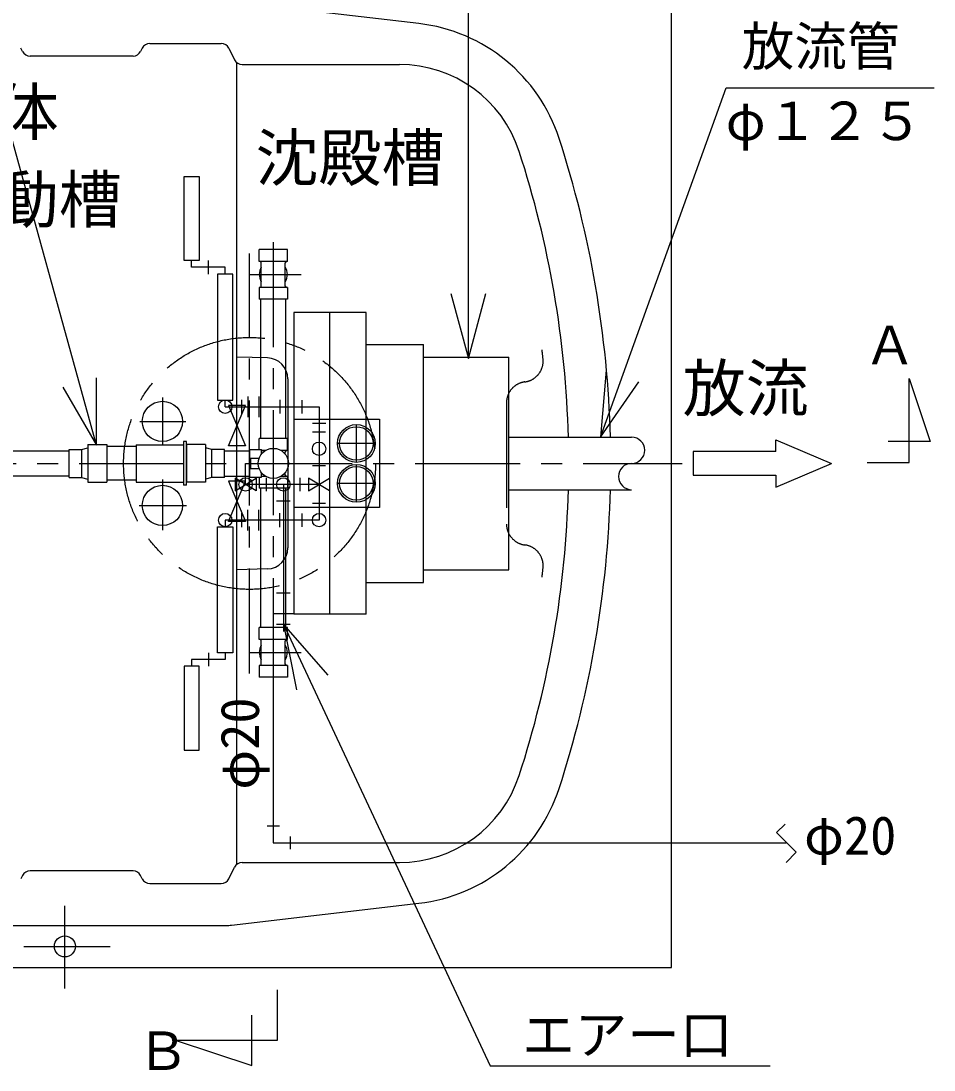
# Model space of a CAD drawing. Units: millimetres, scale not verified. Extents: x -14850 to 14850, y -10500 to 10500.
# Drawn here: x -6638 to -4464, y -71 to 2427 of the extents above; entities that cross this region are included whole.
import ezdxf
from ezdxf.enums import TextEntityAlignment as Align

# ---------------------------------------------------------------- set-up
doc = ezdxf.new("R2010")
doc.units = ezdxf.units.MM
doc.header["$LTSCALE"] = 50
doc.linetypes.add('CHAIN1', pattern=[8, 5, -1, 1, -1])
doc.linetypes.add('LONG_DASHED1', pattern=[7, 6, -1])
for name, color, linetype, lineweight in [('0-0_躯体', 3, 'Continuous', 25), ('0-2_製作', 5, 'Continuous', 25), ('0-4_機器', 3, 'Continuous', 25), ('0-6_文字', 5, 'Continuous', 25)]:
    doc.layers.add(name, color=color, linetype=linetype, lineweight=lineweight)
doc.styles.add('ＭＳ ゴシック', font='')
doc.styles.get('ＭＳ ゴシック').set_extended_font_data('MS Gothic')

msp = doc.modelspace()

# ---------------------------------------------------------------- linework, layer by layer
at = {"layer": '0-0_躯体'}
for p, q in [((-6458.31, 1417.06), (-6895.24, 2996.57)), ((-5572.74, 1623.37), (-5572.74, 2786.53)), ((-5690.72, 2420.96), (-6137.3, 2472.98)), ((-6331.51, 2373.65), (-6161.23, 2373.65)), ((-6634.4, 2354.7), (-6638.34, 2362.59)), ((-6349.4, 2362.59), (-6353.34, 2354.7)), ((-6143.34, 2362.59), (-6129.4, 2334.7)), ((-6371.23, 2343.65), (-6616.51, 2343.65)), ((-6123.87, 419.37), (-6123.87, 2327.92)), ((-6111.52, 2323.65), (-5737, 2323.65)), ((-6231.94, 1840.65), (-6231.94, 1856.65)), ((-6191.94, 1824.65), (-6191.94, 1856.65)), ((-6067.37, 1432.65), (-6067.37, 1764.65)), ((-6007.37, 1432.65), (-6007.37, 1764.65)), ((-5903.11, 1014.67), (-5903.11, 1732.63)), ((-5815.82, 1014.67), (-5815.82, 1732.63)), ((-5815.82, 1656.8), (-5679.94, 1656.8)), ((-5679.94, 1090.49), (-5679.94, 1656.8)), ((-6051.56, 1624.92), (-6123.87, 1626.82)), ((-5679.94, 1626.66), (-5476.46, 1626.66)), ((-5476.46, 1120.64), (-5476.46, 1626.66)), ((-6002.87, 1574.94), (-6002.87, 1172.35)), ((-6151.94, 1508.65), (-6151.94, 1524.65)), ((-6111.94, 1492.15), (-6111.94, 1525.15)), ((-6097.94, 1533.15), (-6097.94, 1484.15)), ((-6071.94, 1533.15), (-6071.94, 1484.15)), ((-6021.94, 1525.15), (-6021.94, 1492.15)), ((-5968.37, 1492.65), (-5968.37, 1524.65)), ((-5912.37, 1468.65), (-5944.37, 1468.65)), ((-6243.87, 1321.65), (-6243.87, 1425.65)), ((-5943.87, 1448.65), (-5912.87, 1448.65)), ((-5476.46, 1436.15), (-5183.87, 1436.15)), ((-4840.58, 1429.9), (-4708.08, 1373.65)), ((-4840.58, 1401.77), (-4840.58, 1429.9)), ((-9071.17, 1403.65), (-6523.87, 1403.65)), ((-6523.87, 1340.15), (-6523.87, 1407.15)), ((-6493.87, 1407.15), (-6493.87, 1340.15)), ((-6478.87, 1418.65), (-6433.87, 1418.65)), ((-6478.87, 1418.65), (-6478.87, 1328.65)), ((-6433.87, 1418.65), (-6433.87, 1328.65)), ((-6363.87, 1413.65), (-6433.87, 1413.65)), ((-6363.87, 1418.15), (-6251.37, 1418.15)), ((-6363.87, 1418.15), (-6363.87, 1329.15)), ((-6198.87, 1418.65), (-6243.87, 1418.65)), ((-6198.87, 1418.65), (-6198.87, 1328.65)), ((-6183.87, 1340.15), (-6183.87, 1407.15)), ((-6153.87, 1340.15), (-6153.87, 1407.15)), ((-6153.87, 1403.65), (-6093.37, 1403.65)), ((-6093.37, 1340.9), (-6093.37, 1406.1)), ((-6093.07, 1406.4), (-6065.87, 1406.4)), ((-6065.87, 1395.46), (-6065.87, 1406.4)), ((-6065.87, 1404.15), (-6056.29, 1404.15)), ((-4840.58, 1401.77), (-5037.46, 1401.77)), ((-5037.46, 1401.77), (-5037.46, 1345.52)), ((-5943.87, 1368.65), (-5912.87, 1368.65)), ((-6523.87, 1343.65), (-9071.17, 1343.65)), ((-6478.87, 1328.65), (-6433.87, 1328.65)), ((-6363.87, 1333.65), (-6433.87, 1333.65)), ((-6363.87, 1329.15), (-6251.37, 1329.15)), ((-6198.87, 1328.65), (-6243.87, 1328.65)), ((-6153.87, 1343.65), (-6093.37, 1343.65)), ((-6065.87, 1343.15), (-6056.29, 1343.15)), ((-6053.37, 1307.65), (-6053.37, 1339.65)), ((-5973.37, 1307.65), (-5973.37, 1339.65)), ((-5037.46, 1345.52), (-4840.58, 1345.52)), ((-6243.87, 1321.65), (-6251.37, 1321.65)), ((-6067.37, 982.65), (-6067.37, 1314.65)), ((-6013.37, 1323.65), (-6013.37, 973.09)), ((-6007.37, 982.65), (-6007.37, 1314.65)), ((-5476.46, 1311.15), (-5183.87, 1311.15)), ((-5997.37, 1283.65), (-6029.37, 1283.65)), ((-5943.87, 1278.65), (-5912.87, 1278.65)), ((-6111.94, 1222.15), (-6111.94, 1255.15)), ((-6097.94, 1214.15), (-6097.94, 1263.15)), ((-6071.94, 1214.15), (-6071.94, 1263.15)), ((-6021.94, 1222.15), (-6021.94, 1255.15)), ((-5968.37, 1222.65), (-5968.37, 1254.65)), ((-6151.94, 1238.65), (-6151.94, 1222.65)), ((-6051.56, 1122.37), (-6123.87, 1120.48)), ((-5679.94, 1120.64), (-5476.46, 1120.64)), ((-5815.82, 1090.49), (-5679.94, 1090.49)), ((-5997.37, 1064.38), (-6029.37, 1064.38)), ((-6038.37, 1016.22), (-5988.37, 1016.22)), ((-5815.82, 1014.67), (-5988.51, 1014.67)), ((-6029.37, 991.26), (-5997.37, 991.26)), ((-6231.94, 906.65), (-6231.94, 890.65)), ((-6191.94, 922.65), (-6191.94, 890.65)), ((-6371.23, 403.65), (-6616.51, 403.65)), ((-6143.34, 384.7), (-6129.4, 412.59)), ((-6111.52, 423.65), (-5737, 423.65)), ((-6634.4, 392.59), (-6638.34, 384.7)), ((-6349.4, 384.7), (-6353.34, 392.59)), ((-6331.51, 373.65), (-6161.23, 373.65)), ((-6137.3, 274.32), (-5690.72, 326.33)), ((-9023.77, 273.65), (-6148.87, 273.65)), ((-6028.53, 120.02), (-6028.53, 0.02))]:
    msp.add_line(p, q, dxfattribs=at)
at = {"layer": '0-0_躯体', "color": 2}
for p, q in [((-5088.87, 173.65), (-5088.87, 2573.65)), ((-9688.87, 173.65), (-5088.87, 173.65))]:
    msp.add_line(p, q, dxfattribs=at)
at = {"layer": '0-0_躯体', "linetype": 'LONG_DASHED1'}
msp.add_line((-6243.87, 1418.65), (-6243.87, 1328.65), dxfattribs=at)
at = {"layer": '0-0_躯体', "color": 7}
for p, q in [((-4838.59, 494.53), (-4818.08, 515.03)), ((-4791.79, 447.73), (-4838.59, 494.53)), ((-4815.87, 423.65), (-4791.79, 447.73))]:
    msp.add_line(p, q, dxfattribs=at)
at = {"layer": '0-0_躯体'}
for points in [[(-5257.92, 1436.15), (-4959.04, 2268.06), (-4463.72, 2268.06)], [(-6151.94, 1824.65), (-6151.94, 1840.65), (-6231.94, 1840.65)], [(-5614.15, 1777.91), (-5572.74, 1623.37), (-5531.33, 1777.91)], [(-5815.82, 1732.63), (-5988.51, 1732.63), (-5988.51, 1014.67)], [(-6538.62, 1555.45), (-6458.31, 1417.06), (-6458.66, 1577.06)], [(-5244.64, 1595.59), (-5257.92, 1436.15), (-5166.7, 1567.59)], [(-4623.2, 1375.9), (-4523.2, 1375.9), (-4523.2, 1575.9), (-4473.2, 1425.9), (-4573.2, 1425.9)], [(-6151.94, 1508.65), (-5928.37, 1508.65), (-5928.37, 1238.65), (-6151.94, 1238.65)], [(-6243.87, 1425.65), (-6251.37, 1425.65), (-6251.37, 1321.65)], [(-6523.87, 1407.15), (-6493.87, 1407.15), (-6478.87, 1411.15)], [(-6153.87, 1407.15), (-6183.87, 1407.15), (-6198.87, 1411.15)], [(-6071.2, 1385.65), (-6091.37, 1385.65), (-6091.37, 1361.65), (-6071.2, 1361.65)], [(-5928.37, 1323.65), (-6103.37, 1323.65), (-6103.37, 1373.65), (-6091.37, 1373.65)], [(-6093.37, 1340.9), (-6065.87, 1340.9), (-6065.87, 1351.83)], [(-4840.58, 1345.52), (-4840.58, 1317.4), (-4708.08, 1373.65)], [(-6523.87, 1340.15), (-6493.87, 1340.15), (-6478.87, 1336.15)], [(-6153.87, 1340.15), (-6183.87, 1340.15), (-6198.87, 1336.15)], [(-6151.94, 922.65), (-6151.94, 906.65), (-6231.94, 906.65)], [(-6028.53, 0.02), (-6268.53, 0.02), (-6088.53, -59.98), (-6088.53, 60.02)]]:
    msp.add_lwpolyline(points, dxfattribs=at)
for points in [[(-6213.94, 2056.65), (-6213.94, 1856.65), (-6249.94, 1856.65), (-6249.94, 2056.65)], [(-6133.94, 1524.65), (-6133.94, 1824.65), (-6169.94, 1824.65), (-6169.94, 1524.65)], [(-6103.87, 1511.65), (-6143.87, 1511.65), (-6103.87, 1415.65), (-6143.87, 1415.65)], [(-5987.51, 1478.65), (-5784.51, 1478.65), (-5784.51, 1268.65), (-5987.51, 1268.65)], [(-6103.87, 1331.65), (-6143.87, 1331.65), (-6103.87, 1235.65), (-6143.87, 1235.65)], [(-6078.37, 1308.65), (-6128.37, 1338.65), (-6128.37, 1308.65), (-6078.37, 1338.65)], [(-5903.37, 1308.65), (-5953.37, 1338.65), (-5953.37, 1308.65), (-5903.37, 1338.65)], [(-6133.94, 1222.65), (-6133.94, 922.65), (-6169.94, 922.65), (-6169.94, 1222.65)], [(-6213.94, 690.65), (-6213.94, 890.65), (-6249.94, 890.65), (-6249.94, 690.65)]]:
    msp.add_lwpolyline(points, close=True, dxfattribs=at)
for centre, radius in [((-6151.94, 1508.65), 16), ((-6301.44, 1473.65), 48), ((-5839.51, 1421.15), 45), ((-5839.51, 1421.15), 40), ((-5928.37, 1408.65), 16), ((-6037.37, 1373.65), 35.89), ((-5839.51, 1326.15), 45), ((-5839.51, 1326.15), 40), ((-6103.37, 1323.65), 16), ((-6013.37, 1323.65), 16), ((-6301.44, 1273.65), 48), ((-6151.94, 1238.65), 16), ((-5928.37, 1238.65), 16)]:
    msp.add_circle(centre, radius, dxfattribs=at)
for centre, radius, start, end in [((-5737, 2023.65), 400, 18.03053, 83.35652), ((-6331.51, 2353.65), 20, 90, 153.43494), ((-6161.23, 2353.65), 20, 26.56505, 90), ((-6616.51, 2363.65), 20, 206.56503, 270), ((-6371.23, 2363.65), 20, 270, 333.43494), ((-6111.51, 2343.65), 20, 206.56503, 269.97855), ((-5737, 2023.65), 300, 18.03053, 90), ((-7733.87, 1373.65), 2500, 1.43253, 18.03053), ((-7733.87, 1373.65), 2400, 1.49223, 18.03053), ((-6052.87, 1574.94), 50, 0, 88.49998), ((-5183.87, 1404.9), 31.25, 270, 90), ((-6093.07, 1406.1), 0.3, 90, 180), ((-5183.87, 1342.4), 31.25, 90, 270), ((-7733.87, 1373.65), 2400, 341.96945, 358.50775), ((-7733.87, 1373.65), 2500, 341.96945, 358.56744), ((-6052.87, 1172.35), 50, 271.5, 0), ((-5737, 723.65), 300, 270, 341.96945), ((-5737, 723.65), 400, 276.64346, 341.96945), ((-6616.51, 383.65), 20, 90, 153.43494), ((-6371.23, 383.65), 20, 26.56505, 90), ((-6111.51, 403.65), 20, 90.02144, 153.43494), ((-6331.51, 393.65), 20, 206.56503, 270), ((-6161.23, 393.65), 20, 270, 333.43494), ((-6148.87, 373.65), 100, 270, 276.64346)]:
    msp.add_arc(centre, radius, start, end, dxfattribs=at)
at = {"layer": '0-0_躯体', "linetype": 'LONG_DASHED1'}
msp.add_arc((-7739.11, 1373.65), 2357.39, 6.06215, 6.59468, dxfattribs=at)
at = {"layer": '0-2_製作', "color": 3}
for p, q in [((-6003.87, 1882.65), (-6070.87, 1882.65)), ((-6070.87, 1854.55), (-6070.87, 1882.65)), ((-6003.87, 1854.55), (-6003.87, 1882.65)), ((-6003.87, 1854.55), (-6070.87, 1854.55)), ((-6065.97, 1795.84), (-6065.97, 1851.45)), ((-6008.77, 1795.84), (-6008.77, 1851.45)), ((-6070.87, 1792.74), (-6070.87, 1764.65)), ((-6003.87, 1792.74), (-6070.87, 1792.74)), ((-6003.87, 1792.74), (-6003.87, 1764.65)), ((-6003.87, 1764.65), (-6070.87, 1764.65)), ((-6003.87, 1432.65), (-6070.87, 1432.65)), ((-6070.87, 1406.4), (-6070.87, 1432.65)), ((-6003.87, 1404.55), (-6003.87, 1432.65)), ((-6055.62, 1404.55), (-6065.87, 1404.55)), ((-6003.87, 1404.55), (-6019.12, 1404.55)), ((-6008.77, 1395.32), (-6008.77, 1401.45)), ((-6008.77, 1345.84), (-6008.77, 1351.97)), ((-6070.87, 1340.9), (-6070.87, 1314.65)), ((-6055.62, 1342.74), (-6065.87, 1342.74)), ((-6003.87, 1342.74), (-6019.12, 1342.74)), ((-6003.87, 1342.74), (-6003.87, 1314.65)), ((-6003.87, 1314.65), (-6070.87, 1314.65)), ((-6003.87, 982.65), (-6070.87, 982.65)), ((-6070.87, 954.55), (-6070.87, 982.65)), ((-6013.16, 991.16), (-5520.75, -60.56)), ((-6013.16, 991.16), (-5981.9, 834.62)), ((-5906.78, 869.49), (-6013.16, 991.16)), ((-6003.87, 954.55), (-6003.87, 982.65)), ((-6003.87, 954.55), (-6070.87, 954.55)), ((-6065.97, 895.84), (-6065.97, 951.45)), ((-6008.77, 895.84), (-6008.77, 951.45)), ((-6070.87, 892.74), (-6070.87, 864.65)), ((-6003.87, 892.74), (-6070.87, 892.74)), ((-6003.87, 892.74), (-6003.87, 864.65)), ((-6003.87, 864.65), (-6070.87, 864.65)), ((-5520.75, -60.56), (-4853.63, -60.56))]:
    msp.add_line(p, q, dxfattribs=at)
for centre, radius, start, end in [((-6069.07, 1851.45), 3.1, 0, 90), ((-6005.67, 1851.45), 3.1, 90, 180), ((-6037.37, 1823.65), 33.5, 148.62476, 211.37523), ((-6037.37, 1823.65), 33.5, 328.62476, 31.37523), ((-6069.07, 1795.84), 3.1, 270, 0), ((-6005.67, 1795.84), 3.1, 180, 270), ((-6005.67, 1401.45), 3.1, 90, 180), ((-6005.67, 1345.84), 3.1, 180, 270), ((-6069.07, 951.45), 3.1, 0, 90), ((-6005.67, 951.45), 3.1, 90, 180), ((-6037.37, 923.65), 33.5, 148.62476, 211.37523), ((-6037.37, 923.65), 33.5, 328.62476, 31.37523), ((-6069.07, 895.84), 3.1, 270, 0), ((-6005.67, 895.84), 3.1, 180, 270)]:
    msp.add_arc(centre, radius, start, end, dxfattribs=at)
at = {"layer": '0-4_機器', "linetype": 'CHAIN1'}
for p, q in [((-6037.37, 1900.72), (-6037.37, 864.65)), ((-6093.87, 873.65), (-6093.87, 1873.65)), ((-6094.1, 1823.65), (-5970.89, 1823.65)), ((-6301.44, 1530.65), (-6301.44, 1416.94)), ((-5482.04, 1518.12), (-5482.04, 1229.17)), ((-6354.99, 1473.65), (-6245.96, 1473.65)), ((-5839.51, 1376.15), (-5839.51, 1466.15)), ((-5794.51, 1421.15), (-5884.51, 1421.15)), ((-9699.5, 1373.65), (-5063.22, 1373.65)), ((-5839.51, 1281.15), (-5839.51, 1371.15)), ((-6301.44, 1335.34), (-6301.44, 1214.65)), ((-5794.51, 1326.15), (-5884.51, 1326.15)), ((-6356.99, 1273.65), (-6243.95, 1273.65)), ((-6094.1, 923.65), (-5970.89, 923.65))]:
    msp.add_line(p, q, dxfattribs=at)
at = {"layer": '0-4_機器', "color": 6}
for p, q in [((-6052.37, 510.53), (-6022.37, 510.53)), ((-5997.37, 485.53), (-5997.37, 455.53))]:
    msp.add_line(p, q, dxfattribs=at)
msp.add_lwpolyline([(-6037.37, 864.65), (-6037.37, 470.53), (-4815.79, 470.53)], dxfattribs=at)
at = {"layer": '0-4_機器', "linetype": 'CHAIN1'}
msp.add_circle((-6093.87, 1373.65), 300, dxfattribs=at)
for centre, radius, start, end in [((-5444.62, 1617.32), 50, 277.23032, 6.06216), ((-5432.04, 1518.12), 50, 97.23029, 180), ((-5432.04, 1229.17), 50, 180, 262.76967), ((-5444.62, 1129.97), 50, 353.93782, 82.76967), ((-7739.11, 1373.65), 2357.39, 353.40529, 354.05876)]:
    msp.add_arc(centre, radius, start, end, dxfattribs=at)
at = {"layer": '0-6_文字', "color": 7}
for p, q in [((-6533.87, 123.44), (-6533.87, 319.93)), ((-6631.2, 223.65), (-6426.05, 223.65))]:
    msp.add_line(p, q, dxfattribs=at)
msp.add_circle((-6533.87, 223.65), 25, dxfattribs=at)

# ---------------------------------------------------------------- texts
at = {"layer": '0-0_躯体', "color": 4, "style": 'ＭＳ ゴシック'}
for s, height, p in [('\u3000放流管\u3000', 91.79, (-5046.9, 2293.49)), ('担体', 110, (-6848.34, 2122.09)), ('φ１２５', 91.79, (-4959.68, 2115.81)), ('沈殿槽', 110, (-6079.91, 2013.52)), ('流動槽', 110, (-6848.34, 1914.09)), ('Ａ', 91.79, (-4631.56, 1582.26)), ('放流', 110, (-5062.38, 1464.69)), ('φ20', 91.79, (-4773.25, 414.66)), ('Ｂ', 91.79, (-6362.8, -98.19))]:
    msp.add_text(s, height=height, dxfattribs=at).set_placement(p, align=Align.BOTTOM_LEFT)
msp.add_text('φ20', height=91.79, rotation=90, dxfattribs=at).set_placement((-6043.83, 596.76), align=Align.BOTTOM_LEFT)
at = {"layer": '0-2_製作', "color": 4, "style": 'ＭＳ ゴシック'}
msp.add_text('\u3000エアー口\u3000', height=91.79, dxfattribs=at).set_placement((-5569.96, -59.99), align=Align.BOTTOM_LEFT)

doc.saveas('drawing.dxf')
